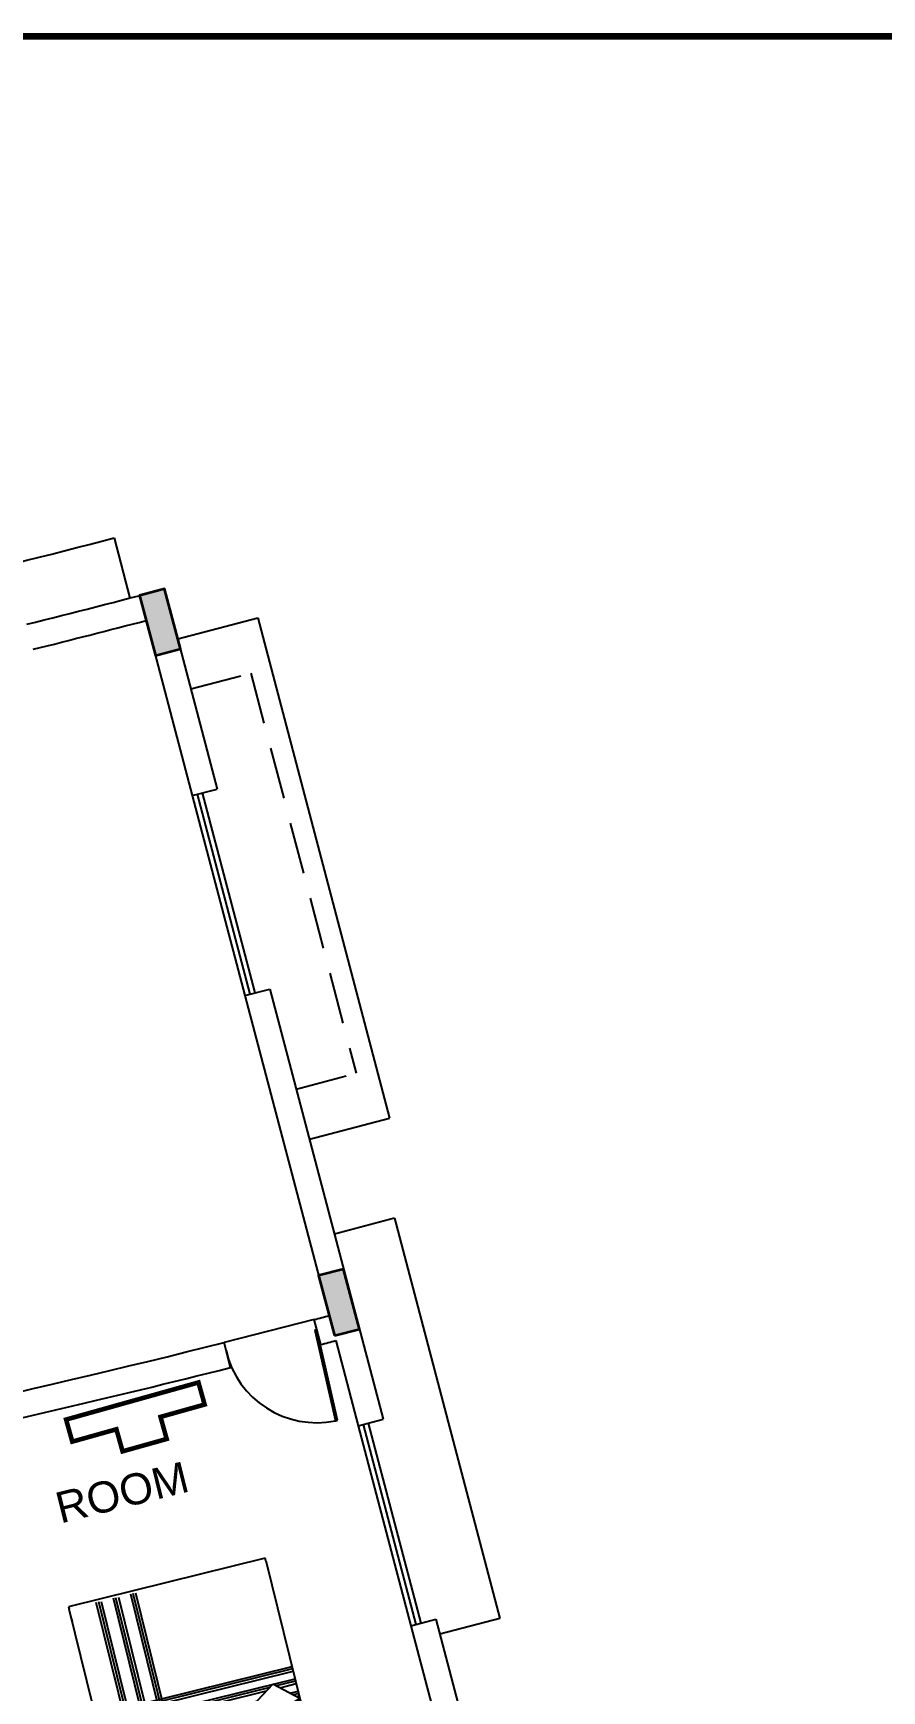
# Model space of a CAD drawing. Header units: inches. Extents: x -221585 to 401252, y -284294 to 332380.
# Drawn here: x 177021 to 177842, y 53839 to 55441 of the extents above; entities that cross this region are included whole.
import ezdxf

# ---------------------------------------------------------------- set-up
doc = ezdxf.new("R2010")
doc.units = ezdxf.units.IN
doc.header["$MEASUREMENT"] = 0
doc.linetypes.add('HIDDEN', pattern=[0.375, 0.25, -0.125])
doc.linetypes.add('HIDDEN2', pattern=[0.1875, 0.125, -0.0625])
for name, color, linetype in [('A-FUR', 252, 'Continuous'), ('ELV points', 7, 'Continuous'), ('Power', 7, 'Continuous')]:
    doc.layers.add(name, color=color, linetype=linetype)
doc.layers.add('column fa 25', color=3, linetype='Continuous', lineweight=35)
doc.layers.add('text', color=72, linetype='HIDDEN2', lineweight=5)
doc.styles.add('DIM', font='arial.ttf')

# ---------------------------------------------------------------- blocks, each defined once
blk = doc.blocks.new('GA')
at = {"color": 1, "ltscale": 10}
for p, q in [((379732.06944426, 13643.77598030166), (379730.06944426, 13643.77598030166)), ((379730.06944426, 13643.77598030166), (379730.06944426, 13553.77598030166)), ((379732.06944426, 13553.77598030166), (379732.06944426, 13643.77598030166)), ((379730.06944426, 13553.77598030166), (379732.06944426, 13553.77598030166))]:
    blk.add_line(p, q, dxfattribs=at)
blk.add_arc((379730.06944426, 13553.77598030166), 90, 0, 88.72665563859242, dxfattribs=at)
blk = doc.blocks.new('SH')
at = {"color": 1, "ltscale": 10}
blk.add_line((379669.2175580565, 13678.64560491456), (379759.1954507332, 13680.7284103059), dxfattribs=at)
at = {"color": 1}
blk.add_blockref('GA', (-61.02074654633179, 134.8682173910201), dxfattribs=at)
blk = doc.blocks.new('A$C17E836C2')
for p, q in [((2.525000054928018, 2.074999972867189), (0.5250000549280172, 2.074999972867189)), ((0.5250000549280172, 2.074999972867189), (0.5250000549280172, 2.049999972867189)), ((0.5250000549280172, 0.0499999728671892), (0.5250000549280172, 2.049999972867189)), ((0.8000000549280175, 0.8177419083510606), (0.8000000549280175, 2.04999997286719)), ((0.8250000549280168, 0.8016128760929959), (0.8250000549280168, 2.04999997286719)), ((0.8500000549280173, 2.04999997286719), (0.8500000549280173, 0.7854838438349319)), ((0.9750000549280172, 0.7048386825446089), (0.9750000549280172, 2.049999972867189)), ((1.000000054928017, 0.6887096502865448), (1.000000054928017, 2.049999972867189)), ((1.025000054928018, 2.049999972867189), (1.025000054928018, 0.6725806180284799)), ((1.150000054928017, 0.591935456738158), (1.150000054928017, 2.049999972867189)), ((1.175000054928015, 0.5758064244800929), (1.175000054928015, 2.049999972867189)), ((1.200000054928015, 2.049999972867189), (1.200000054928015, 0.559677392222028)), ((2.525000054928018, 2.049999972867189), (2.525000054928018, 2.074999972867189)), ((2.525000054928018, 2.049999972867189), (2.525000054928018, 0.0499999728671892)), ((2.525000054928018, 1.974999972867188), (2.525000054928018, 1.949999972867189)), ((0.5250000549280172, 1.949999972867189), (0.5250000549280172, 1.924999972867189)), ((0.5250000549280172, 0.9749999728671896), (2.525000054928018, 0.9749999728671896)), ((2.525000054928018, 0.9499999728671896), (0.5250000549280172, 0.9499999728671896)), ((0.5250000549280172, 0.9249999728671898), (2.525000054928018, 0.9249999728671898)), ((0.5250000549280172, 0.8499999728671896), (2.525000054928018, 0.8499999728671896)), ((0.5250000549280172, 0.6499999728671897), (0.7500000549280168, 0.8499999728671896)), ((0.7218750549280168, 0.8249999728671895), (0.5250000549280172, 0.8249999728671895)), ((0.7500000549280168, 0.8499999728671896), (1.525000054928015, 0.3499999728671899)), ((2.261250054928018, 0.8249999728671895), (0.7887500549280171, 0.8249999728671895)), ((2.300000054928016, 0.8499999728671896), (1.525000054928018, 0.3499999728671899)), ((2.525000054928018, 0.6499999728671897), (2.300000054928016, 0.8499999728671896)), ((2.525000054928018, 0.8249999728671895), (2.328125054928016, 0.8249999728671895)), ((0.5250000549280172, 0.79999997286719), (0.6937500549280174, 0.79999997286719)), ((0.5250000549280172, 0.79999997286719), (0.6937500549280174, 0.79999997286719)), ((0.5250000549280172, 0.7249999728671899), (0.6093750549280177, 0.7249999728671899)), ((0.5812500549280176, 0.6999999728671904), (0.5250000549280172, 0.6999999728671896)), ((0.5250000549280172, 0.67499997286719), (0.5531250549280174, 0.67499997286719)), ((0.7995934266313185, 0.5676219613561992), (0.9628099179980758, 0.7127032870155398)), ((0.8243518453914511, 0.5601944357281595), (0.9819976925371792, 0.7003240776354736)), ((0.8275000549280163, 0.79999997286719), (2.222500054928016, 0.79999997286719)), ((0.8275000549280163, 0.79999997286719), (2.222500054928016, 0.79999997286719)), ((0.8491102641515855, 0.5527669101001198), (1.001185467076282, 0.6879448682554063)), ((0.9437500549280172, 0.7249999728671899), (2.106250054928015, 0.7249999728671899)), ((2.067500054928015, 0.6999999728671896), (0.9825000549280168, 0.6999999728671896)), ((1.021250054928017, 0.67499997286719), (2.028750054928018, 0.67499997286719)), ((2.356250054928016, 0.79999997286719), (2.525000054928018, 0.79999997286719)), ((2.356250054928016, 0.79999997286719), (2.525000054928018, 0.79999997286719)), ((2.440625054928016, 0.7249999728671899), (2.525000054928018, 0.7249999728671899)), ((2.525000054928018, 0.6999999728671896), (2.468750054928015, 0.6999999728671896)), ((2.496875054928016, 0.67499997286719), (2.525000054928018, 0.67499997286719)), ((1.525000054928018, 0.3499999728671899), (0.5250000549280172, 0.6499999728671897)), ((0.5250000549280172, 0.6249999728671904), (0.6083333882613502, 0.6249999728671904)), ((0.5250000549280172, 0.5999999728671899), (0.6916667215946842, 0.5999999728671899)), ((0.5250000549280172, 0.5749999728671896), (0.7750000549280172, 0.5749999728671896)), ((0.5250000549280172, 0.54999997286719), (0.85833338826135, 0.54999997286719)), ((0.5250000549280172, 0.5249999728671897), (0.941666721594684, 0.5249999728671897)), ((0.5250000549280172, 0.4999999728671904), (1.025000054928017, 0.4999999728671904)), ((0.5500000549280168, 0.6424999728671894), (0.5500000549280168, 0.3499999728671899)), ((0.5750000549280171, 0.6349999728671899), (0.5750000549280171, 0.3499999728671899)), ((0.6000000549280174, 0.62749997286719), (0.6000000549280174, 0.3499999728671899)), ((0.6250000549280177, 0.6199999728671896), (0.6250000549280177, 0.3499999728671899)), ((0.6500000549280172, 0.6124999728671892), (0.6500000549280172, 0.3499999728671899)), ((0.6750000549280168, 0.6049999728671898), (0.6750000549280168, 0.3499999728671899)), ((0.7000000549280171, 0.5974999728671895), (0.7000000549280171, 0.3499999728671899)), ((0.7250000549280174, 0.5899999728671901), (0.7250000549280174, 0.3499999728671899)), ((0.7500000549280168, 0.5824999728671898), (0.7500000549280168, 0.3499999728671899)), ((0.7750000549280172, 0.5749999728671896), (0.7750000549280172, 0.3499999728671899)), ((0.8000000549280166, 0.5674999728671895), (0.8000000549280166, 0.3499999728671899)), ((0.8250000549280168, 0.5599999728671899), (0.8250000549280168, 0.3499999728671899)), ((0.8500000549280173, 0.5524999728671895), (0.8500000549280173, 0.3499999728671899)), ((0.8750000549280175, 0.5449999728671902), (0.8750000549280175, 0.3499999728671899)), ((0.9000000549280169, 0.5374999728671899), (0.9000000549280169, 0.3499999728671899)), ((0.9250000549280166, 0.5299999728671896), (0.9250000549280166, 0.3499999728671899)), ((0.9500000549280168, 0.5224999728671893), (0.9500000549280168, 0.3499999728671899)), ((0.972902357952254, 0.5156292819599191), (1.0971243397718, 0.6260488213550719)), ((0.9750000549280172, 0.5149999728671899), (0.9750000549280172, 0.3499999728671899)), ((0.9976607767123876, 0.5082017563318786), (1.116312114310904, 0.6136696119750047)), ((1.000000054928017, 0.5074999728671897), (1.000000054928017, 0.3499999728671899)), ((1.022419195472521, 0.500774230703839), (1.135499888850008, 0.6012904025949384)), ((1.025000054928017, 0.4999999728671904), (1.025000054928017, 0.3499999728671899)), ((1.050000054928015, 0.4924999728671901), (1.050000054928015, 0.3499999728671899)), ((1.146211289273189, 0.4636366025636384), (1.231438761545526, 0.5393943556946043)), ((1.170969708033323, 0.4562090769355979), (1.250626536084629, 0.527015146314537)), ((1.195728126793456, 0.4487815513075583), (1.269814310623732, 0.5146359369344699)), ((1.525000054928018, 0.3499999728671899), (2.525000054928018, 0.6499999728671897)), ((2.000000054928016, 0.4924999728671901), (2.000000054928016, 0.3499999728671899)), ((2.525000054928018, 0.4999999728671904), (2.025000054928018, 0.4999999728671904)), ((2.025000054928018, 0.4999999728671904), (2.025000054928018, 0.3499999728671899)), ((2.050000054928015, 0.5074999728671897), (2.050000054928015, 0.3499999728671899)), ((2.075000054928015, 0.5149999728671899), (2.075000054928015, 0.3499999728671899)), ((2.100000054928016, 0.5224999728671893), (2.100000054928016, 0.3499999728671899)), ((2.525000054928018, 0.5249999728671897), (2.10833338826135, 0.5249999728671897)), ((2.125000054928016, 0.5299999728671896), (2.125000054928016, 0.3499999728671899)), ((2.150000054928018, 0.5374999728671899), (2.150000054928018, 0.3499999728671899)), ((2.175000054928015, 0.5449999728671902), (2.175000054928015, 0.3499999728671899)), ((2.525000054928018, 0.54999997286719), (2.191666721594684, 0.54999997286719)), ((2.200000054928016, 0.5524999728671895), (2.200000054928016, 0.3499999728671899)), ((2.225000054928016, 0.5599999728671899), (2.225000054928016, 0.3499999728671899)), ((2.250000054928016, 0.5674999728671895), (2.250000054928016, 0.3499999728671899)), ((2.525000054928018, 0.5749999728671896), (2.275000054928018, 0.5749999728671896)), ((2.275000054928018, 0.5749999728671896), (2.275000054928018, 0.3499999728671899)), ((2.300000054928016, 0.5824999728671898), (2.300000054928016, 0.3499999728671899)), ((2.325000054928016, 0.5899999728671901), (2.325000054928016, 0.3499999728671899)), ((2.350000054928016, 0.5974999728671895), (2.350000054928016, 0.3499999728671899)), ((2.525000054928018, 0.5999999728671899), (2.35833338826135, 0.5999999728671899)), ((2.375000054928016, 0.6049999728671898), (2.375000054928016, 0.3499999728671899)), ((2.400000054928018, 0.6124999728671892), (2.400000054928018, 0.3499999728671899)), ((2.425000054928016, 0.6199999728671896), (2.425000054928016, 0.3499999728671899)), ((2.525000054928018, 0.6249999728671904), (2.441666721594684, 0.6249999728671904)), ((2.450000054928016, 0.62749997286719), (2.450000054928016, 0.3499999728671899)), ((2.475000054928016, 0.6349999728671899), (2.475000054928016, 0.3499999728671899)), ((2.500000054928016, 0.6424999728671894), (2.500000054928016, 0.3499999728671899)), ((0.4700000549280176, 0.3499999728671899), (0.0300000549280171, 0.3499999728671899)), ((0.5250000549280172, 0.47499997286719), (1.10833338826135, 0.47499997286719)), ((0.5250000549280172, 0.4499999728671896), (1.191666721594684, 0.4499999728671896)), ((0.5250000549280172, 0.4249999728671902), (1.275000054928018, 0.4249999728671902)), ((0.5250000549280172, 0.3999999728671897), (1.35833338826135, 0.3999999728671897)), ((0.5250000549280172, 0.3749999728671902), (1.500000054928016, 0.3749999728671902)), ((1.525000054928015, 0.3499999728671899), (0.5250000549280172, 0.3499999728671899)), ((1.075000054928015, 0.4849999728671898), (1.075000054928015, 0.3499999728671899)), ((1.100000054928017, 0.4774999728671895), (1.100000054928017, 0.3499999728671899)), ((1.125000054928017, 0.4699999728671901), (1.125000054928017, 0.3499999728671899)), ((1.150000054928017, 0.4624999728671897), (1.150000054928017, 0.3499999728671899)), ((1.175000054928015, 0.4549999728671903), (1.175000054928015, 0.3499999728671899)), ((1.200000054928015, 0.44749997286719), (1.200000054928015, 0.3499999728671899)), ((1.225000054928017, 0.4399999728671899), (1.225000054928017, 0.3499999728671899)), ((1.250000054928017, 0.4324999728671896), (1.250000054928017, 0.3499999728671899)), ((1.275000054928018, 0.4249999728671902), (1.275000054928018, 0.3499999728671899)), ((1.300000054928015, 0.4174999728671899), (1.300000054928015, 0.3499999728671899)), ((1.325000054928015, 0.4099999728671905), (1.325000054928015, 0.3499999728671899)), ((1.350000054928016, 0.4024999728671901), (1.350000054928016, 0.3499999728671899)), ((1.375000054928017, 0.3949999728671898), (1.375000054928017, 0.3499999728671899)), ((1.400000054928015, 0.3874999728671895), (1.400000054928015, 0.3499999728671899)), ((1.425000054928015, 0.3799999728671901), (1.425000054928015, 0.3499999728671899)), ((1.450000054928015, 0.3724999728671898), (1.450000054928015, 0.3499999728671899)), ((1.49282915191506, 0.3596512437710766), (1.500067605092975, 0.3660854243736678)), ((1.517587570675194, 0.352223718143037), (1.519255379632078, 0.3537062149936005)), ((1.525000054928018, 0.3499999728671899), (2.525000054928018, 0.3499999728671899)), ((1.525000054928018, 0.0499999728671892), (1.525000054928018, 0.3499999728671899)), ((2.525000054928018, 0.3749999728671902), (1.550000054928015, 0.3749999728671902)), ((1.600000054928016, 0.3724999728671898), (1.600000054928016, 0.3499999728671899)), ((1.625000054928016, 0.3799999728671901), (1.625000054928016, 0.3499999728671899)), ((1.650000054928018, 0.3874999728671895), (1.650000054928018, 0.3499999728671899)), ((1.675000054928015, 0.3949999728671898), (1.675000054928015, 0.3499999728671899)), ((2.525000054928018, 0.3999999728671897), (1.691666721594684, 0.3999999728671897)), ((1.700000054928015, 0.4024999728671901), (1.700000054928015, 0.3499999728671899)), ((1.725000054928016, 0.4099999728671905), (1.725000054928016, 0.3499999728671899)), ((1.750000054928016, 0.4174999728671899), (1.750000054928016, 0.3499999728671899)), ((2.525000054928018, 0.4249999728671902), (1.775000054928015, 0.4249999728671902)), ((1.775000054928015, 0.4249999728671902), (1.775000054928018, 0.3499999728671899)), ((1.800000054928015, 0.4324999728671896), (1.800000054928015, 0.3499999728671899)), ((1.825000054928015, 0.4399999728671899), (1.825000054928015, 0.3499999728671899)), ((1.850000054928016, 0.44749997286719), (1.850000054928016, 0.3499999728671899)), ((2.525000054928018, 0.4499999728671896), (1.85833338826135, 0.4499999728671896)), ((1.875000054928016, 0.4549999728671903), (1.875000054928016, 0.3499999728671899)), ((1.900000054928018, 0.4624999728671897), (1.900000054928018, 0.3499999728671899)), ((1.925000054928015, 0.4699999728671901), (1.925000054928015, 0.3499999728671899)), ((2.525000054928018, 0.47499997286719), (1.941666721594684, 0.47499997286719)), ((1.950000054928015, 0.4774999728671895), (1.950000054928015, 0.3499999728671899)), ((1.975000054928016, 0.4849999728671898), (1.975000054928016, 0.3499999728671899)), ((2.580000054928015, 0.3499999728671899), (3.020000054928017, 0.3499999728671899)), ((5.49280177e-08, 0.3199999728671905), (5.49280177e-08, 0.0499999728671892)), ((0.5000000549280177, 0.0499999728671892), (0.5000000549280177, 0.3199999728671905)), ((2.550000054928016, 0.0499999728671892), (2.550000054928016, 0.3199999728671905)), ((3.050000054928016, 0.3199999728671905), (3.050000054928016, 0.0499999728671892)), ((5.49280177e-08, 0.0499999728671892), (0.5000000549280177, 0.0499999728671892)), ((5.49280177e-08, 0.0249999728671897), (3.050000054928016, 0.0249999728671897)), ((5.49280177e-08, -2.71328098e-08), (5.49280177e-08, 0.0249999728671897)), ((2.525000054928018, 0.0499999728671892), (0.5250000549280172, 0.0499999728671892)), ((3.050000054928016, 0.0499999728671892), (2.550000054928016, 0.0499999728671892)), ((3.050000054928016, 0.0249999728671897), (3.050000054928016, -2.71328098e-08)), ((3.050000054928016, -2.71328098e-08), (5.49280177e-08, -2.71328098e-08))]:
    blk.add_line(p, q)
for centre, start, end in [((0.0300000549280171, 0.3199999728671905), 90, 180), ((0.4700000549280176, 0.3199999728671905), 0, 90), ((2.580000054928016, 0.3199999728671905), 90.00000000000004, 180), ((3.020000054928017, 0.3199999728671905), 0, 90)]:
    blk.add_arc(centre, 0.03, start, end)
blk = doc.blocks.new('ddfe')
at = {"layer": 'column fa 25', "ltscale": 10}
h = blk.add_hatch(color=3, dxfattribs=at)
h.set_gradient(color1=(141, 141, 141), color2=(145, 145, 145), one_color=1, tint=0.5699999928474426, name='CYLINDER')
h.paths.add_polyline_path([(177039.0371168449, 119902.3598854549), (177064.0371168449, 119902.3598854549), (177064.0371168449, 119962.3598854549), (177039.0371168449, 119962.3598854549)])
at = {"layer": 'column fa 25', "color": 2, "ltscale": 10}
blk.add_lwpolyline([(177039.0371168449, 119902.3598854549), (177064.0371168449, 119902.3598854549), (177064.0371168449, 119962.3598854549), (177039.0371168449, 119962.3598854549)], close=True, dxfattribs=at)
blk = doc.blocks.new('data')
at = {"layer": 'Power', "color": 3, "const_width": 2}
blk.add_lwpolyline([(58948.65488717612, 155709.8161146982), (58948.65488717612, 155714.8161146982), (58948.65488717612, 155719.8161146982), (58958.65488717612, 155719.8161146982), (58968.65488717612, 155719.8161146982), (58968.65488717612, 155724.8161146982), (58968.65488717612, 155729.8161146982), (58978.65488717612, 155729.8161146982), (58988.65488717612, 155729.8161146982), (58988.65488717612, 155719.8161146982), (59008.65488717612, 155719.8161146982), (59008.65488717612, 155709.8161146982), (58948.65488717612, 155709.8161146982)], dxfattribs=at)

msp = doc.modelspace()

# ---------------------------------------------------------------- linework, layer by layer
at = {"color": 1, "ltscale": 10}
msp.add_line((177099.3727937159, 54953.23280775103, -0.42108625411155), (177114.454329126, 54895.15917097013), dxfattribs=at)
at = {"color": 4, "ltscale": 8}
for p, q in [((177148.0460178943, 54903.94455618247, 0.4210862541116874), (177198.9910985381, 54710.50775168945, 0.4210862541116874)), ((177130.2297446469, 54873.43163231212, 0.5524348675406857), (177174.8154861908, 54704.14066697737, 0.4210862541116874)), ((177225.7521638838, 54510.73576821414, 0.4210862541116874), (177307.2377583335, 54201.33763196073, 0.4210862541116874)), ((177249.927776231, 54517.10285292628, 0.4210862541116874), (177359.4286513556, 54101.33161249278, 0.4210862541116874)), ((177313.5935539973, 54177.17219736746, -75.9245503315066), (177335.2530390089, 54094.96452778076, 0.4210862541116874)), ((177386.1897167021, 53901.55962901765, 0.4210862541116874), (177434.5796597979, 53717.82459820183, 0.4210862541116874)), ((177410.3653290486, 53907.92671372947, 0.4210862541116874), (177830.5974989876, 52312.31891272559, 0.4210862541116874))]:
    msp.add_line(p, q, dxfattribs=at)
at = {"color": 20, "ltscale": 10}
for p, q in [((177160.7844592004, 54855.5603377706), (177238.1464187057, 54875.93500884766, 0.4210862541122656)), ((177238.1464187057, 54875.93500884778, 0.4210862541122656), (177365.4881129382, 54392.4227619398, 0.4210862541056717)), ((177288.1261534327, 54372.04809086247), (177365.4881129382, 54392.42276193968, 0.4210862541136298)), ((177370.3333391901, 54295.49672128707, 0.4210862541116874), (177312.3118695612, 54280.21571797928, 0.4210862541116874)), ((177370.3333391901, 54295.49672128707, 0.4210862541116874), (177472.2066945761, 53908.68692376067, 0.4210862541116874)), ((177472.206694576, 53908.68692376067, 0.4210862541116874), (177414.185224947, 53893.40592045277, 0.4210862541116874))]:
    msp.add_line(p, q, dxfattribs=at)
at = {"color": 20, "linetype": 'HIDDEN', "ltscale": 200}
for p, q in [((177173.3890801547, 54807.20911307978), (177231.4105497848, 54822.490116388, 0.3158146905907462)), ((177231.4105497849, 54822.490116388, 0.3158146905908226), (177333.2839051706, 54435.68031886157, 0.3158146905900712)), ((177275.2624355406, 54420.39931555338), (177333.2839051706, 54435.68031886149, 0.3158146905901627))]:
    msp.add_line(p, q, dxfattribs=at)
at = {"color": 4, "ltscale": 10}
for p, q in [((177174.8154861908, 54704.14066697731, 0.4210862541116874), (177198.9910985381, 54710.50775168945, 0.4210862541111438)), ((177225.7521638838, 54510.73576821414, 0.4210862541116874), (177249.927776231, 54517.10285292628, 0.4210862541116874)), ((177299.0637878372, 54173.38957958155, -75.9245503315066), (177292.7516737301, 54197.57962835037)), ((177211.863373064, 54151.15359893498), (177205.5405077052, 54175.34214922758)), ((177335.2530390091, 54094.9645277809, 0.4210862541116874), (177359.4286513559, 54101.33161249275, 0.4210862541116874)), ((177386.1897167021, 53901.55962901765, 0.4210862541116874), (177410.3653290486, 53907.92671372944, 0.4210862541116874))]:
    msp.add_line(p, q, dxfattribs=at)
at = {"color": 5, "ltscale": 8}
for p, q in [((177174.8154861906, 54704.14066697737, 0.4210862541116874), (177225.7521638837, 54510.73576821414, 0.4210862541116874)), ((177179.6506086597, 54705.41408391971, 0.4210862541116874), (177230.5872863528, 54512.00918515648, 0.4210862541116874)), ((177184.4857311288, 54706.68750086198, 0.4210862541116874), (177235.4224088218, 54513.28260209887, 0.4210862541116874))]:
    msp.add_line(p, q, dxfattribs=at)
at = {"color": 5, "ltscale": 10}
for p, q in [((177335.2530390091, 54094.96452778087, 0.4210862541116874), (177386.1897167018, 53901.55962901756, 0.4210862541116874)), ((177340.0881614782, 54096.23794472318, 0.4210862541116874), (177391.0248391709, 53902.83304595987, 0.4210862541116874)), ((177344.9232839473, 54097.51136166549, 0.4210862541116874), (177395.8599616399, 53904.1064629022, 0.4210862541116874))]:
    msp.add_line(p, q, dxfattribs=at)
at = {"color": 6, "const_width": 6.3}
msp.add_lwpolyline([(179533.7062884435, 49636.95075043432), (170918.3629800479, 49636.95075043432), (170918.3629800479, 55438.13973692014), (179533.7062884435, 55438.13973692014)], close=True, dxfattribs=at)
at = {"color": 20, "ltscale": 10}
msp.add_arc((174578.6198291492, 64659.757249673, -0.42108625411155), 10028.5, 282.2720164353184, 284.5579408504911, dxfattribs=at)
at = {"color": 4, "ltscale": 10}
for centre, radius, start, end in [((174578.6198291374, 64659.75724967608), 10088.5, 283.9738019583839, 284.7551354825927), ((174578.6198290521, 64659.75725002338), 10113.50000035763, 283.9738019583839, 284.6135031688792), ((174959.899216288, 63192.82506708275), 9292.827400271071, 284.5389419584372, 284.631214104678), ((174558.1914595607, 64736.65309024688), 10888.06176507865, 284.5457014573739, 284.6244546032005), ((174575.6272150419, 64672.44930303357), 10821.53882086458, 280.8436936824144, 284.0662712444445), ((175687.8234792332, 60392.27221433837, -75.9245503315066), 6424.219529012866, 284.5252810179259, 284.6591882461187), ((174569.1973922327, 64698.74736558924), 10873.61107391926, 282.1729646288157, 284.0654590408126)]:
    msp.add_arc(centre, radius, start, end, dxfattribs=at)

# ---------------------------------------------------------------- block references
at = {"color": 1, "rotation": 192.9786211659699}
msp.add_blockref('SH', (544190.8616160431, 152795.7389841385), dxfattribs=at)
at = {"layer": 'A-FUR', "xscale": 98.00000000056751, "yscale": 98.00000000056751, "zscale": 98.00000000056751, "rotation": 13.87706158374537}
msp.add_blockref('A$C17E836C2', (177053.9767095815, 53710.11021292357, 0.8421725082233061), dxfattribs=at)
at = {"layer": 'column fa 25', "color": 3, "extrusion": (-0.002535115944352898, 0.01958165188282752, 0.9998050470450169), "rotation": 187.3767011727189}
for p in [(-22534.80614485841, 110004.2525719256, 626.0190933562567), (-22622.12731919855, 110677.6986526335, 573.5110626356231)]:
    msp.add_blockref('ddfe', p, dxfattribs=at)
at = {"layer": 'ELV points', "xscale": 2.216327740261544, "yscale": 2.216327740261544, "zscale": 2.216327740261544, "rotation": 195.6500904563026}
msp.add_blockref('data', (209890.8860385241, 421690.9631333103), dxfattribs=at)

# ---------------------------------------------------------------- texts
at = {"layer": 'text', "lineweight": -2, "ltscale": 2, "insert": (177036.001487693, 53997.01694917229, -0.42108625411155), "char_height": 30, "width": 720.441937399322, "attachment_point": 7, "rotation": 13.97662630063341, "style": 'DIM'}
msp.add_mtext('{\\C3; ROOM}', dxfattribs=at)

doc.saveas('drawing.dxf')
